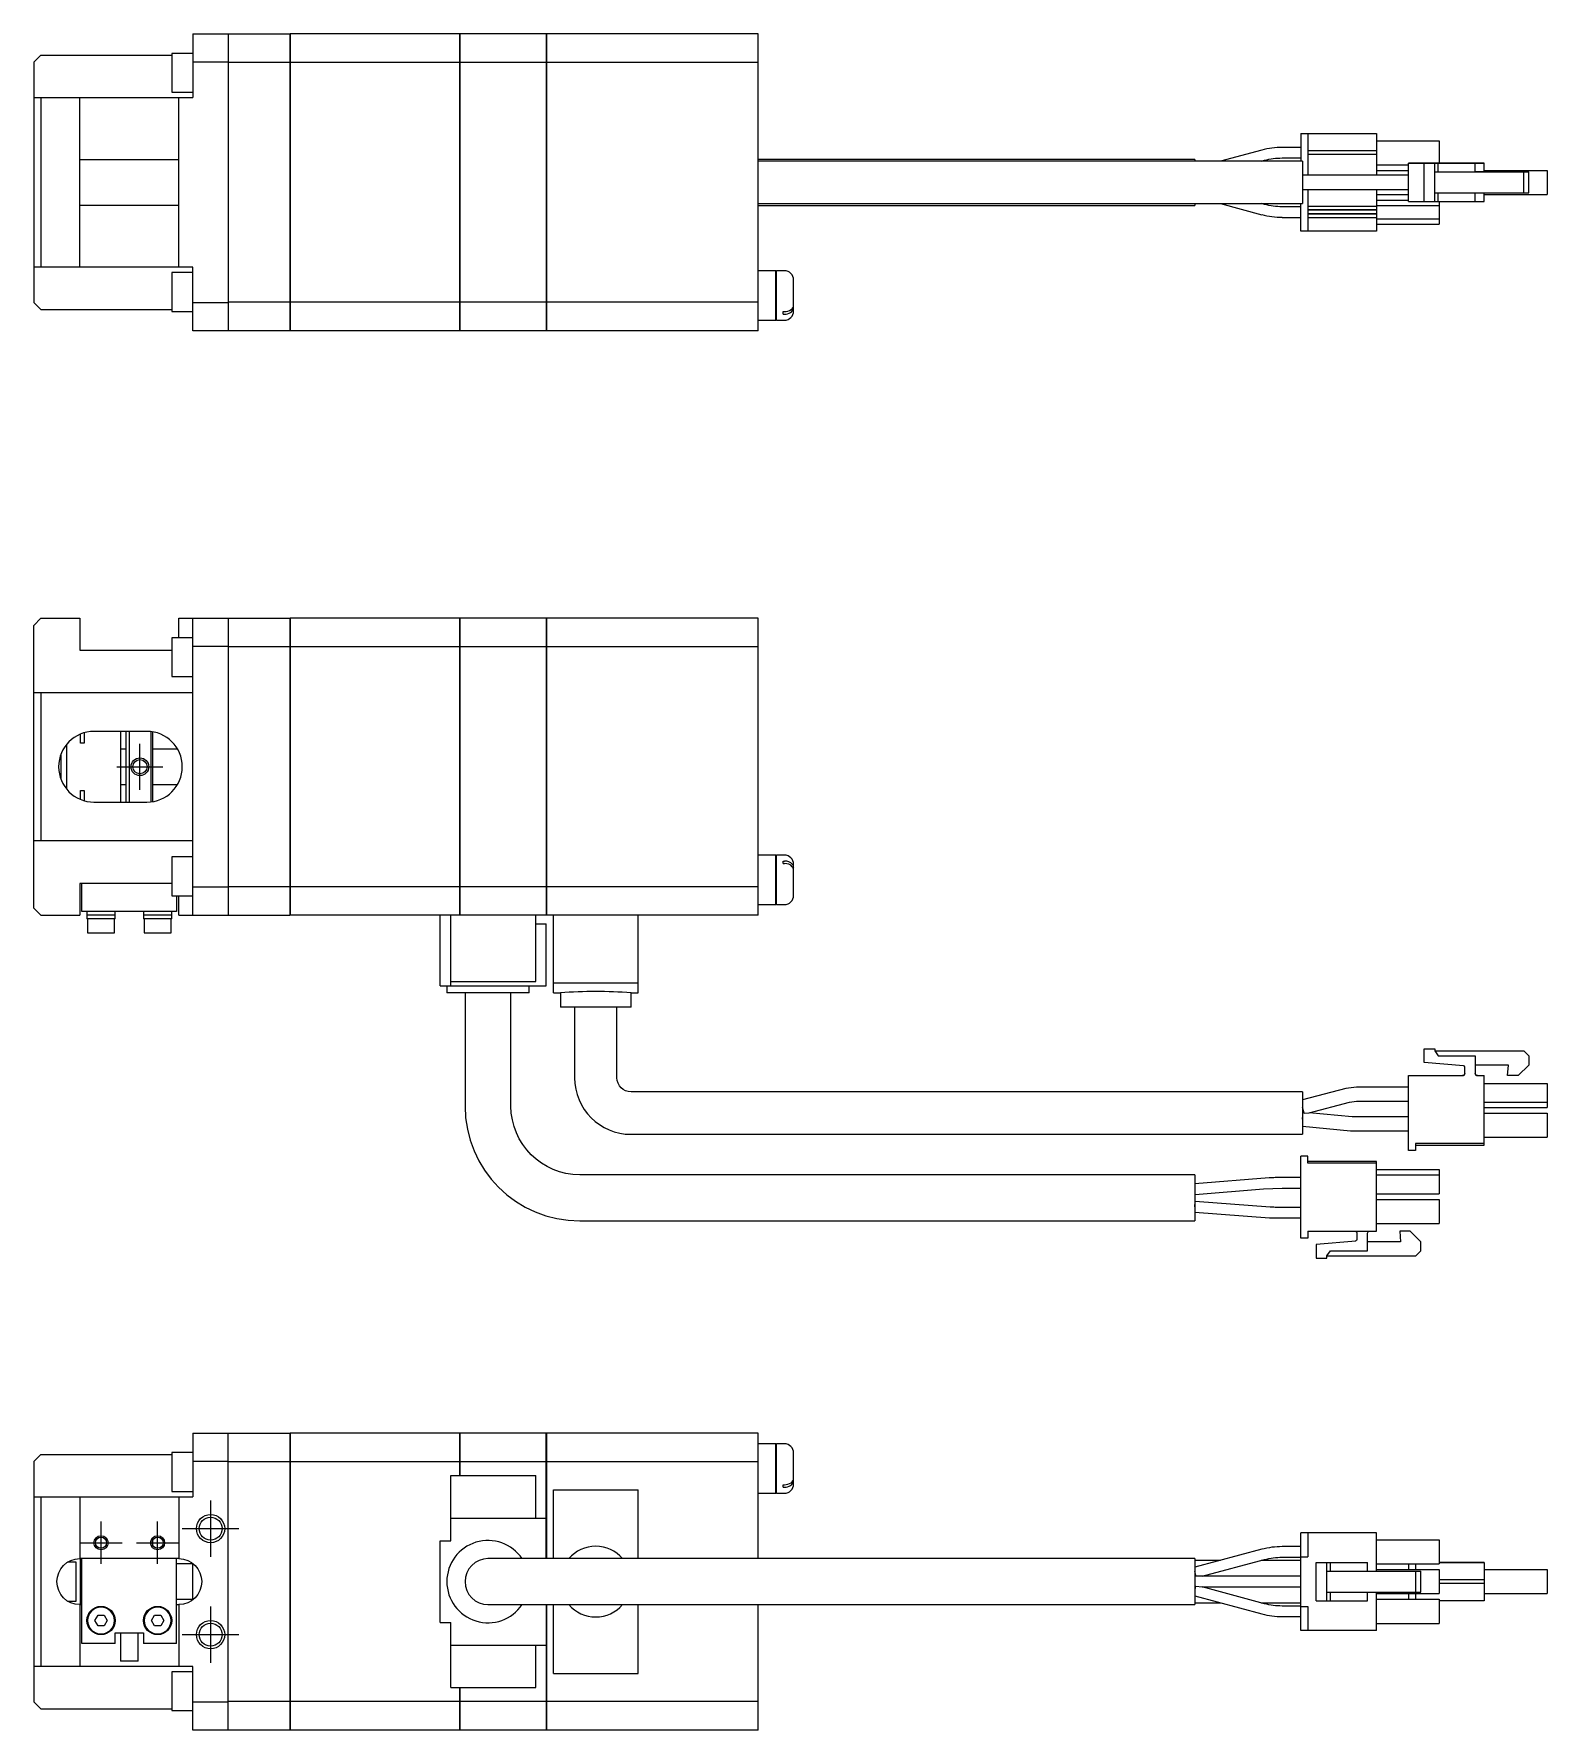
# Model space of a CAD drawing. Extents: x 0 to 883, y -8 to 250.
# Drawn here: x 212.6 to 426.7, y 10 to 250 of the extents above; entities that cross this region are included whole.
import ezdxf

# ---------------------------------------------------------------- set-up
doc = ezdxf.new("R2010")
doc.units = 0
doc.header["$LTSCALE"] = 0.5
doc.linetypes.add('CENTER', pattern=[50.8, 31.75, -6.35, 6.35, -6.35])
for name, color, linetype in [('MSM_CENTER', 1, 'CENTER'), ('MSM_CONTINUOUS', 7, 'CONTINUOUS'), ('MSM_NARROW', 5, 'CONTINUOUS')]:
    doc.layers.add(name, color=color, linetype=linetype)

msp = doc.modelspace()

# ---------------------------------------------------------------- linework, layer by layer
at = {"layer": 'MSM_CENTER'}
for p, q in [((227.59, 143.03), (227.59, 149.53)), ((224.34, 146.28), (230.84, 146.28)), ((237.59, 42.5), (237.59, 34.5)), ((222.09, 33.5), (222.09, 39.5)), ((230.09, 33.5), (230.09, 39.5)), ((233.59, 38.5), (241.59, 38.5)), ((219.09, 36.5), (225.09, 36.5)), ((227.09, 36.5), (233.09, 36.5)), ((237.59, 27.5), (237.59, 19.5)), ((233.59, 23.5), (241.59, 23.5))]:
    msp.add_line(p, q, dxfattribs=at)
at = {"layer": 'MSM_CONTINUOUS'}
for p, q in [((235.09, 249.95), (248.79, 249.95)), ((235.09, 249.95), (235.09, 240.95)), ((240.09, 249.95), (240.09, 207.95)), ((248.79, 249.95), (248.79, 207.95)), ((248.84, 249.9), (248.79, 249.9)), ((272.79, 249.95), (248.84, 249.95)), ((248.84, 249.95), (248.84, 207.95)), ((272.79, 249.95), (272.79, 207.95)), ((272.84, 249.9), (272.79, 249.9)), ((285.09, 249.95), (272.84, 249.95)), ((272.84, 249.95), (272.84, 207.95)), ((285.09, 249.95), (285.09, 207.95)), ((285.14, 249.9), (285.09, 249.9)), ((285.14, 249.95), (285.14, 207.95)), ((315.09, 249.95), (285.14, 249.95)), ((315.09, 207.95), (315.09, 249.95)), ((235.09, 247.2), (232.09, 247.2)), ((232.09, 247.2), (232.09, 241.7)), ((213.59, 246.95), (212.59, 245.95)), ((212.59, 245.95), (212.59, 211.95)), ((213.59, 246.95), (232.09, 246.95)), ((240.09, 245.95), (235.09, 245.95)), ((248.79, 245.92), (240.09, 245.92)), ((248.84, 245.66), (248.79, 245.66)), ((272.79, 245.92), (248.84, 245.92)), ((272.84, 245.66), (272.79, 245.66)), ((285.09, 245.92), (272.84, 245.92)), ((285.14, 245.66), (285.09, 245.66)), ((315.09, 245.92), (285.14, 245.92)), ((212.59, 240.95), (235.09, 240.95)), ((213.59, 240.95), (213.59, 216.95)), ((219.09, 216.95), (219.09, 240.95)), ((232.09, 241.7), (235.09, 241.7)), ((233.09, 216.95), (233.09, 240.95)), ((391.84, 235.85), (391.84, 231.95)), ((391.84, 235.85), (402.54, 235.85)), ((392.84, 235.85), (392.84, 229.95)), ((402.54, 235.85), (402.54, 229.95)), ((386.33, 233.52), (380.47, 231.95)), ((391.84, 233.9), (389.21, 233.9)), ((402.54, 233.4), (392.84, 233.4)), ((402.54, 232.9), (392.84, 232.9)), ((402.54, 234.85), (411.44, 234.85)), ((411.44, 234.85), (411.44, 231.65)), ((233.09, 232.16), (219.09, 232.16)), ((376.84, 232.2), (315.09, 232.2)), ((392.09, 231.95), (315.09, 231.95)), ((376.84, 232.2), (376.84, 231.95)), ((386.26, 231.95), (386.72, 232.07)), ((386.72, 232.07), (386.72, 232.07)), ((389.21, 232.4), (391.84, 232.4)), ((392.09, 231.95), (392.09, 225.95)), ((402.54, 231.45), (407.09, 231.45)), ((402.54, 230.65), (407.09, 230.65)), ((407.09, 226.25), (407.09, 231.65)), ((408.09, 231.65), (407.09, 231.65)), ((407.09, 231.65), (407.09, 231.65)), ((407.09, 231.65), (414.74, 231.65)), ((417.79, 231.65), (408.09, 231.65)), ((414.86, 231.65), (409.29, 231.65)), ((409.29, 226.25), (409.29, 231.65)), ((409.29, 231.65), (410.79, 231.65)), ((410.79, 231.65), (411.29, 231.65)), ((410.79, 226.25), (410.79, 231.65)), ((410.79, 230.45), (423.39, 230.45)), ((410.79, 230.45), (411.29, 230.45)), ((411.29, 230.45), (411.29, 231.65)), ((411.29, 231.65), (416.54, 231.65)), ((411.29, 230.45), (416.54, 230.45)), ((414.74, 231.65), (415.04, 231.65)), ((415.04, 231.65), (414.86, 231.65)), ((416.54, 230.45), (416.54, 231.65)), ((416.54, 231.65), (416.84, 231.65)), ((416.84, 230.45), (416.54, 230.45)), ((421.22, 230.45), (416.54, 230.45)), ((416.84, 231.65), (417.79, 231.65)), ((417.79, 230.45), (417.79, 231.65)), ((417.79, 230.65), (426.69, 230.65)), ((417.79, 230.65), (426.69, 230.65)), ((417.79, 230.65), (426.69, 230.65)), ((422.59, 230.45), (421.09, 230.45)), ((421.09, 230.45), (421.22, 230.45)), ((424.09, 230.45), (422.59, 230.45)), ((423.39, 227.45), (423.39, 230.45)), ((423.39, 230.45), (424.09, 230.45)), ((424.09, 227.45), (424.09, 230.45)), ((426.69, 230.65), (426.69, 227.25)), ((399, 229.95), (392.09, 229.95)), ((398.47, 229.95), (392.09, 229.95)), ((399.73, 229.95), (398.47, 229.95)), ((399.19, 229.95), (399, 229.95)), ((407.09, 229.95), (399.19, 229.95)), ((407.09, 229.95), (399.73, 229.95)), ((219.09, 225.74), (233.09, 225.74)), ((315.09, 225.95), (392.09, 225.95)), ((315.09, 225.7), (376.84, 225.7)), ((376.84, 225.95), (376.84, 225.7)), ((380.47, 225.95), (386.33, 224.38)), ((386.72, 225.83), (386.26, 225.95)), ((391.84, 222.05), (391.84, 225.95)), ((392.09, 227.95), (398.47, 227.95)), ((392.84, 227.95), (392.84, 222.05)), ((398.47, 227.95), (399.73, 227.95)), ((399.73, 227.95), (407.09, 227.95)), ((402.54, 227.95), (402.54, 222.05)), ((402.54, 227.25), (407.09, 227.25)), ((402.54, 226.45), (407.09, 226.45)), ((402.54, 225.7), (411.44, 225.7)), ((407.09, 226.25), (409.29, 226.25)), ((409.29, 226.25), (410.79, 226.25)), ((410.79, 227.45), (423.39, 227.45)), ((410.79, 226.25), (411.29, 226.25)), ((411.29, 226.25), (411.29, 227.45)), ((411.29, 226.25), (416.54, 226.25)), ((411.44, 226.25), (411.44, 223.05)), ((416.54, 226.25), (416.54, 227.45)), ((416.54, 226.25), (416.84, 226.25)), ((416.84, 226.25), (417.79, 226.25)), ((417.79, 226.25), (417.79, 227.45)), ((417.79, 227.25), (426.69, 227.25)), ((423.39, 227.45), (424.09, 227.45)), ((391.84, 225.5), (389.21, 225.5)), ((389.21, 224), (391.84, 224)), ((402.54, 225.55), (392.84, 225.55)), ((402.54, 225.05), (392.84, 225.05)), ((402.54, 225), (392.84, 225)), ((402.54, 224.5), (392.84, 224.5)), ((402.54, 224.45), (392.84, 224.45)), ((402.54, 223.95), (392.84, 223.95)), ((402.54, 223.8), (411.44, 223.8)), ((402.54, 222.05), (391.84, 222.05)), ((402.54, 223.05), (411.44, 223.05)), ((235.09, 216.95), (212.59, 216.95)), ((235.09, 216.2), (232.09, 216.2)), ((232.09, 216.2), (232.09, 210.7)), ((235.09, 207.95), (235.09, 216.95)), ((317.59, 216.45), (315.09, 216.45)), ((317.59, 209.45), (317.59, 216.45)), ((317.64, 216.4), (317.59, 216.4)), ((318.79, 216.45), (317.64, 216.45)), ((317.64, 209.45), (317.64, 216.45)), ((320.09, 210.75), (320.09, 215.15)), ((212.59, 211.95), (213.59, 210.95)), ((235.09, 211.95), (240.09, 211.95)), ((248.79, 211.98), (240.09, 211.98)), ((248.84, 212.24), (248.79, 212.24)), ((272.79, 211.98), (248.84, 211.98)), ((272.84, 212.24), (272.79, 212.24)), ((285.09, 211.98), (272.84, 211.98)), ((285.14, 212.24), (285.09, 212.24)), ((315.09, 211.98), (285.14, 211.98)), ((213.59, 210.95), (232.09, 210.95)), ((232.09, 210.7), (235.09, 210.7)), ((315.09, 209.45), (317.59, 209.45)), ((317.59, 209.5), (317.64, 209.5)), ((317.64, 209.45), (318.79, 209.45)), ((318.59, 210.31), (318.59, 210.66)), ((318.59, 210.66), (318.79, 210.66)), ((318.59, 210.31), (318.79, 210.31)), ((248.79, 207.95), (235.09, 207.95)), ((248.84, 208), (248.79, 208)), ((272.79, 207.95), (248.84, 207.95)), ((272.84, 208), (272.79, 208)), ((285.09, 207.95), (272.84, 207.95)), ((285.14, 208), (285.09, 208)), ((315.09, 207.95), (285.14, 207.95)), ((213.59, 167.28), (212.59, 166.28)), ((212.59, 126.28), (212.59, 166.28)), ((213.59, 167.28), (219.09, 167.28)), ((219.09, 167.28), (219.09, 162.78)), ((233.09, 167.28), (248.79, 167.28)), ((233.09, 164.53), (233.09, 167.28)), ((235.09, 125.28), (235.09, 167.28)), ((240.09, 167.28), (240.09, 125.28)), ((248.79, 167.28), (248.79, 125.28)), ((248.84, 167.23), (248.79, 167.23)), ((248.84, 167.28), (248.84, 125.28)), ((272.79, 167.28), (248.84, 167.28)), ((272.79, 167.28), (272.79, 125.28)), ((272.84, 167.23), (272.79, 167.23)), ((315.09, 167.28), (272.84, 167.28)), ((272.84, 167.28), (272.84, 125.28)), ((285.09, 167.28), (285.09, 125.28)), ((285.14, 167.23), (285.09, 167.23)), ((285.14, 167.28), (285.14, 125.28)), ((315.09, 125.28), (315.09, 167.28)), ((235.09, 164.53), (232.09, 164.53)), ((232.09, 164.53), (232.09, 159.03)), ((240.09, 163.28), (235.09, 163.28)), ((248.79, 163.25), (240.09, 163.25)), ((272.79, 163.25), (248.84, 163.25)), ((285.09, 163.25), (272.84, 163.25)), ((315.09, 163.25), (285.14, 163.25)), ((219.09, 162.78), (232.09, 162.78)), ((248.84, 162.99), (248.79, 162.99)), ((272.84, 162.99), (272.79, 162.99)), ((285.14, 162.99), (285.09, 162.99)), ((232.09, 159.03), (235.09, 159.03)), ((212.59, 156.78), (235.09, 156.78)), ((213.59, 156.78), (213.59, 135.78)), ((228.59, 151.28), (221.09, 151.28)), ((224.89, 141.28), (224.89, 151.28)), ((225.59, 151.28), (225.59, 141.28)), ((226.09, 151.28), (226.09, 141.28)), ((229.19, 141.31), (229.19, 151.24)), ((229.39, 151.21), (229.39, 141.34)), ((217.19, 149.41), (217.19, 143.15)), ((219.19, 149.61), (219.19, 150.9)), ((219.69, 149.63), (219.19, 149.63)), ((219.69, 149.61), (219.19, 149.61)), ((219.69, 151.08), (219.69, 149.61)), ((225.59, 148.78), (224.89, 148.78)), ((232.92, 148.78), (229.39, 148.78)), ((216.39, 147.53), (216.25, 147.53)), ((216.39, 147.98), (216.39, 144.57)), ((216.25, 145.03), (216.39, 145.03)), ((219.19, 142.94), (219.69, 142.94)), ((219.19, 141.65), (219.19, 142.94)), ((219.19, 142.93), (219.69, 142.93)), ((219.69, 142.94), (219.69, 141.48)), ((224.89, 143.78), (225.59, 143.78)), ((229.39, 143.78), (232.92, 143.78)), ((221.09, 141.28), (228.59, 141.28)), ((235.09, 135.78), (212.59, 135.78)), ((235.09, 133.53), (232.09, 133.53)), ((232.09, 133.53), (232.09, 128.03)), ((317.59, 133.78), (315.09, 133.78)), ((317.59, 126.78), (317.59, 133.78)), ((317.64, 133.73), (317.59, 133.73)), ((318.79, 133.78), (317.64, 133.78)), ((317.64, 126.78), (317.64, 133.78)), ((318.59, 132.57), (318.59, 132.92)), ((318.59, 132.92), (318.79, 132.92)), ((318.59, 132.57), (318.79, 132.57)), ((320.09, 128.08), (320.09, 132.48)), ((232.09, 129.78), (219.09, 129.78)), ((219.09, 129.78), (219.09, 125.28)), ((219.39, 125.78), (219.39, 129.78)), ((232.09, 128.03), (235.09, 128.03)), ((232.79, 128.03), (232.79, 125.78)), ((233.09, 125.28), (233.09, 128.03)), ((235.09, 129.28), (240.09, 129.28)), ((248.79, 129.31), (240.09, 129.31)), ((248.84, 129.56), (248.79, 129.56)), ((272.79, 129.31), (248.84, 129.31)), ((272.84, 129.56), (272.79, 129.56)), ((285.09, 129.31), (272.84, 129.31)), ((285.14, 129.56), (285.09, 129.56)), ((315.09, 129.31), (285.14, 129.31)), ((212.59, 126.28), (213.59, 125.28)), ((213.59, 125.28), (219.09, 125.28)), ((232.79, 125.78), (219.39, 125.78)), ((220.09, 125.78), (220.09, 124.78)), ((224.09, 125.28), (220.09, 125.28)), ((224.09, 124.78), (220.09, 124.78)), ((220.19, 124.78), (220.19, 122.78)), ((223.99, 122.78), (223.99, 124.78)), ((224.09, 124.78), (224.09, 125.78)), ((228.09, 125.78), (228.09, 124.78)), ((232.09, 125.28), (228.09, 125.28)), ((232.09, 124.78), (228.09, 124.78)), ((228.19, 124.78), (228.19, 122.78)), ((231.99, 122.78), (231.99, 124.78)), ((232.09, 124.78), (232.09, 125.78)), ((233.09, 125.28), (248.79, 125.28)), ((248.84, 125.33), (248.79, 125.33)), ((285.09, 125.28), (248.84, 125.28)), ((270.09, 115.28), (270.09, 125.28)), ((271.59, 115.28), (271.59, 125.28)), ((272.84, 125.33), (272.79, 125.33)), ((283.59, 115.88), (283.59, 125.28)), ((285.14, 125.33), (285.09, 125.33)), ((315.09, 125.28), (285.14, 125.28)), ((286.09, 114.28), (286.09, 125.28)), ((298.09, 114.28), (298.09, 125.28)), ((315.09, 126.78), (317.59, 126.78)), ((317.59, 126.83), (317.64, 126.83)), ((317.64, 126.78), (318.79, 126.78)), ((220.19, 122.78), (223.99, 122.78)), ((228.19, 122.78), (231.99, 122.78)), ((283.59, 124.08), (285.09, 124.08)), ((285.09, 115.28), (285.09, 124.08)), ((270.09, 115.28), (285.09, 115.28)), ((271.02, 115.28), (271.02, 114.28)), ((271.59, 115.88), (283.59, 115.88)), ((282.66, 114.28), (282.66, 115.28)), ((286.09, 115.71), (298.09, 115.71)), ((282.66, 114.28), (271.02, 114.28)), ((273.59, 114.28), (273.59, 98.28)), ((280.09, 98.28), (280.09, 114.28)), ((286.09, 114.28), (287.09, 114.28)), ((287.09, 114.28), (287.09, 112.28)), ((297.09, 112.28), (297.09, 114.28)), ((297.09, 114.28), (298.09, 114.28)), ((297.09, 112.28), (287.09, 112.28)), ((289.09, 112.28), (289.09, 102.28)), ((295.09, 102.28), (295.09, 112.28)), ((409.29, 106.38), (410.79, 106.38)), ((409.29, 106.38), (410.79, 106.38)), ((409.29, 104.46), (409.29, 106.38)), ((410.79, 106.38), (410.79, 106.08)), ((410.79, 106.08), (423.39, 106.08)), ((410.79, 106.08), (423.39, 106.08)), ((410.79, 106.08), (411.29, 105.38)), ((410.79, 106.08), (411.29, 105.38)), ((423.39, 106.08), (424.09, 105.38)), ((423.39, 106.08), (424.09, 105.38)), ((414.86, 103.98), (409.29, 104.46)), ((411.29, 105.38), (416.54, 105.38)), ((411.29, 105.38), (416.54, 105.38)), ((415.04, 102.88), (415.04, 103.78)), ((416.54, 105.38), (416.54, 102.88)), ((421.22, 104.08), (416.54, 104.08)), ((421.09, 102.58), (421.22, 104.08)), ((421.09, 102.58), (421.22, 104.08)), ((424.09, 104.08), (422.59, 102.58)), ((424.09, 105.38), (424.09, 104.08)), ((399.73, 100.95), (398.22, 100.76)), ((407.09, 100.95), (399.73, 100.95)), ((407.09, 102.58), (414.74, 102.58)), ((407.09, 91.98), (407.09, 102.58)), ((407.09, 102.58), (414.74, 102.58)), ((414.75, 102.58), (414.74, 102.58)), ((416.84, 102.58), (417.79, 102.58)), ((416.84, 102.58), (416.84, 102.58)), ((416.84, 102.58), (417.79, 102.58)), ((417.79, 92.73), (417.79, 102.58)), ((417.79, 101.48), (426.69, 101.48)), ((417.79, 101.48), (426.69, 101.48)), ((422.59, 102.58), (421.09, 102.58)), ((426.69, 101.48), (426.69, 98.08)), ((392.09, 100.28), (297.09, 100.28)), ((398.22, 100.76), (392.09, 99.16)), ((392.09, 100.28), (392.09, 94.28)), ((393.04, 97.34), (398.72, 98.82)), ((398.72, 98.82), (399.73, 98.95)), ((399.73, 98.95), (407.09, 98.95)), ((417.79, 98.83), (426.69, 98.83)), ((392.31, 97.28), (392.09, 98.13)), ((392.09, 96.43), (392.19, 97.42)), ((392.28, 97.41), (392.19, 97.42)), ((392.31, 97.28), (393.04, 97.34)), ((399.09, 96.76), (393.04, 97.34)), ((399.19, 96.75), (399.09, 96.76)), ((407.09, 96.75), (399.19, 96.75)), ((417.79, 98.08), (426.69, 98.08)), ((417.79, 97.28), (426.69, 97.28)), ((417.79, 97.28), (426.69, 97.28)), ((426.69, 97.28), (426.69, 93.88)), ((297.09, 94.28), (392.09, 94.28)), ((392.09, 95.42), (398.9, 94.77)), ((398.9, 94.77), (399.19, 94.75)), ((399.19, 94.75), (407.09, 94.75)), ((417.79, 93.88), (426.69, 93.88)), ((408.09, 91.98), (407.09, 91.98)), ((408.09, 92.98), (408.09, 91.98)), ((417.79, 92.98), (408.09, 92.98)), ((408.09, 92.73), (417.79, 92.73)), ((391.84, 79.58), (391.84, 91.18)), ((392.84, 91.18), (391.84, 91.18)), ((392.84, 90.18), (392.84, 91.18)), ((402.54, 90.43), (392.84, 90.43)), ((402.54, 90.18), (392.84, 90.18)), ((402.54, 80.58), (402.54, 90.43)), ((402.54, 89.28), (411.44, 89.28)), ((411.44, 89.28), (411.44, 85.88)), ((376.84, 88.53), (289.84, 88.53)), ((376.84, 88.53), (376.84, 82.03)), ((387.39, 88.12), (376.84, 87.28)), ((376.9, 85.78), (386.58, 86.55)), ((386.58, 86.55), (389.21, 86.65)), ((391.84, 88.15), (388.24, 88.15)), ((389.21, 86.65), (391.84, 86.65)), ((402.54, 88.53), (411.44, 88.53)), ((376.84, 84.03), (376.9, 84.78)), ((387.53, 83.98), (376.9, 84.78)), ((402.54, 85.88), (411.44, 85.88)), ((402.54, 85.08), (411.44, 85.08)), ((411.44, 85.08), (411.44, 81.68)), ((289.84, 82.03), (376.84, 82.03)), ((376.84, 83.28), (387.41, 82.48)), ((391.84, 83.95), (388.22, 83.95)), ((388.22, 82.45), (391.84, 82.45)), ((402.54, 81.68), (411.44, 81.68)), ((392.84, 79.58), (391.84, 79.58)), ((392.84, 80.58), (392.84, 79.58)), ((392.84, 80.58), (402.54, 80.58)), ((399.79, 80.28), (399.79, 79.38)), ((401.29, 77.78), (401.29, 80.28)), ((405.84, 80.58), (405.97, 79.08)), ((407.34, 80.58), (405.84, 80.58)), ((408.84, 79.08), (407.34, 80.58)), ((399.61, 79.18), (394.04, 78.69)), ((394.04, 78.69), (394.04, 76.78)), ((395.54, 77.08), (396.04, 77.78)), ((395.54, 77.08), (408.14, 77.08)), ((395.54, 76.78), (395.54, 77.08)), ((396.04, 77.78), (401.29, 77.78)), ((405.97, 79.08), (401.29, 79.08)), ((408.14, 77.08), (408.84, 77.78)), ((408.84, 77.78), (408.84, 79.08)), ((394.04, 76.78), (395.54, 76.78)), ((235.09, 52), (248.79, 52)), ((235.09, 52), (235.09, 43)), ((240.09, 10), (240.09, 52)), ((248.79, 52), (248.79, 10)), ((248.84, 51.95), (248.79, 51.95)), ((248.84, 52), (248.84, 10)), ((272.79, 52), (248.84, 52)), ((272.79, 52), (272.79, 46)), ((272.84, 51.95), (272.79, 51.95)), ((285.09, 52), (272.84, 52)), ((272.84, 52), (272.84, 46)), ((285.09, 34.25), (285.09, 52)), ((285.14, 51.95), (285.09, 51.95)), ((285.14, 52), (285.14, 34.25)), ((315.09, 52), (285.14, 52)), ((315.09, 34.25), (315.09, 52)), ((317.59, 50.5), (315.09, 50.5)), ((317.59, 43.5), (317.59, 50.5)), ((317.64, 50.45), (317.59, 50.45)), ((318.79, 50.5), (317.64, 50.5)), ((317.64, 43.5), (317.64, 50.5)), ((213.59, 49), (212.59, 48)), ((212.59, 48), (212.59, 14)), ((213.59, 49), (232.09, 49)), ((235.09, 49.25), (232.09, 49.25)), ((232.09, 49.25), (232.09, 43.75)), ((240.09, 48), (235.09, 48)), ((320.09, 44.8), (320.09, 49.2)), ((248.79, 47.97), (240.09, 47.97)), ((248.84, 47.71), (248.79, 47.71)), ((272.79, 47.97), (248.84, 47.97)), ((271.59, 46), (283.59, 46)), ((271.59, 36.78), (271.59, 46)), ((272.84, 47.71), (272.79, 47.71)), ((285.09, 47.97), (272.84, 47.97)), ((283.59, 40), (283.59, 46)), ((285.14, 47.71), (285.09, 47.71)), ((315.09, 47.97), (285.14, 47.97)), ((232.09, 43.75), (235.09, 43.75)), ((286.09, 44), (298.09, 44)), ((286.09, 34.25), (286.09, 44)), ((298.09, 34.25), (298.09, 44)), ((315.09, 43.5), (317.59, 43.5)), ((317.59, 43.55), (317.64, 43.55)), ((317.64, 43.5), (318.79, 43.5)), ((318.59, 44.35), (318.59, 44.71)), ((318.59, 44.71), (318.79, 44.71)), ((318.59, 44.35), (318.79, 44.35)), ((212.59, 43), (235.09, 43)), ((213.59, 43), (213.59, 19)), ((219.09, 43), (219.09, 34.25)), ((233.09, 43), (233.09, 34.25)), ((271.59, 40), (285.09, 40)), ((229.39, 36.8), (229.38, 36.82)), ((229.39, 36.8), (229.39, 36.15)), ((270.09, 36.78), (271.59, 36.78)), ((270.09, 25.22), (270.09, 36.78)), ((402.54, 37.9), (391.84, 37.9)), ((391.84, 24.1), (391.84, 37.9)), ((392.84, 37.9), (392.84, 34.5)), ((402.54, 32.5), (402.54, 37.9)), ((402.54, 36.9), (411.44, 36.9)), ((411.44, 36.9), (411.44, 33.5)), ((218.59, 33.75), (217.36, 33.75)), ((218.59, 28.25), (218.59, 33.75)), ((233.09, 34.25), (219.09, 34.25)), ((219.19, 27.75), (219.19, 34.25)), ((219.39, 22.25), (219.39, 34.25)), ((232.79, 22.25), (232.79, 34.25)), ((376.84, 34.25), (276.84, 34.25)), ((386.33, 35.57), (376.84, 33.03)), ((376.84, 34.25), (376.84, 27.75)), ((380.47, 34), (376.84, 34)), ((377.87, 31.75), (386.72, 34.12)), ((391.84, 34), (386.26, 34)), ((391.84, 35.95), (389.21, 35.95)), ((389.21, 34.45), (391.84, 34.45)), ((391.84, 34.5), (392.84, 34.5)), ((394.04, 33.7), (401.29, 33.7)), ((394.04, 28.3), (394.04, 33.7)), ((395.54, 28.3), (395.54, 33.7)), ((396.04, 32.5), (396.04, 33.7)), ((401.29, 32.5), (401.29, 33.7)), ((417.79, 33.7), (411.44, 33.7)), ((411.44, 33.7), (416.54, 33.7)), ((414.86, 33.7), (411.44, 33.7)), ((411.44, 33.7), (414.74, 33.7)), ((414.74, 33.7), (415.04, 33.7)), ((415.04, 33.7), (414.86, 33.7)), ((416.54, 33.7), (416.84, 33.7)), ((416.84, 33.7), (417.79, 33.7)), ((417.79, 33.7), (417.79, 28.3)), ((235.09, 33.5), (232.79, 33.5)), ((235.09, 28.44), (235.09, 33.56)), ((391.84, 31.75), (376.84, 31.75)), ((395.54, 32.5), (408.84, 32.5)), ((402.54, 33.5), (411.44, 33.5)), ((402.54, 32.7), (411.44, 32.7)), ((407.09, 33.5), (407.09, 32.7)), ((408.09, 33.5), (408.09, 32.7)), ((408.14, 29.5), (408.14, 32.5)), ((408.84, 29.5), (408.84, 32.5)), ((411.44, 32.7), (411.44, 29.3)), ((417.79, 31.25), (411.44, 31.25)), ((417.79, 32.7), (426.69, 32.7)), ((417.79, 32.7), (426.69, 32.7)), ((417.79, 32.7), (426.69, 32.7)), ((426.69, 32.7), (426.69, 29.3)), ((376.84, 30.25), (376.94, 30.25)), ((376.84, 28.97), (386.33, 26.43)), ((376.98, 30.36), (377.87, 30.25)), ((386.72, 27.88), (377.87, 30.25)), ((377.87, 30.25), (391.84, 30.25)), ((395.54, 29.5), (408.84, 29.5)), ((396.04, 28.3), (396.04, 29.5)), ((401.29, 28.3), (401.29, 29.5)), ((402.54, 24.1), (402.54, 29.5)), ((402.54, 29.3), (411.44, 29.3)), ((407.09, 29.3), (407.09, 28.5)), ((408.09, 29.3), (408.09, 28.5)), ((417.79, 30.75), (411.44, 30.75)), ((417.79, 29.3), (426.69, 29.3)), ((217.36, 28.25), (218.59, 28.25)), ((219.09, 27.75), (219.39, 27.75)), ((219.09, 27.75), (219.09, 19)), ((232.79, 28.5), (235.09, 28.5)), ((232.79, 27.75), (233.09, 27.75)), ((233.09, 27.75), (233.09, 19)), ((276.84, 27.75), (376.84, 27.75)), ((285.09, 27.75), (285.09, 10)), ((285.14, 27.75), (285.14, 10)), ((286.09, 18), (286.09, 27.75)), ((298.09, 18), (298.09, 27.75)), ((315.09, 10), (315.09, 27.75)), ((376.84, 28), (380.47, 28)), ((386.26, 28), (391.84, 28)), ((391.84, 27.55), (389.21, 27.55)), ((391.84, 27.5), (392.84, 27.5)), ((392.84, 27.5), (392.84, 24.1)), ((394.04, 28.3), (401.29, 28.3)), ((402.54, 28.5), (411.44, 28.5)), ((411.44, 28.5), (411.44, 25.1)), ((417.79, 28.3), (411.44, 28.3)), ((221.23, 25.5), (221.66, 26.25)), ((221.66, 24.75), (221.23, 25.5)), ((221.66, 26.25), (222.53, 26.25)), ((222.53, 24.75), (221.66, 24.75)), ((222.53, 26.25), (222.96, 25.5)), ((222.96, 25.5), (222.53, 24.75)), ((229.23, 25.5), (229.66, 26.25)), ((229.66, 24.75), (229.23, 25.5)), ((229.66, 26.25), (230.53, 26.25)), ((230.53, 24.75), (229.66, 24.75)), ((230.53, 26.25), (230.96, 25.5)), ((230.96, 25.5), (230.53, 24.75)), ((270.09, 25.22), (271.59, 25.22)), ((271.59, 16), (271.59, 25.22)), ((389.21, 26.05), (391.84, 26.05)), ((402.54, 24.1), (391.84, 24.1)), ((402.54, 25.1), (411.44, 25.1)), ((224.09, 22.25), (219.39, 22.25)), ((224.09, 22.25), (224.09, 23.75)), ((224.09, 23.75), (228.09, 23.75)), ((224.84, 23.75), (224.84, 19.75)), ((227.34, 19.75), (227.34, 23.75)), ((228.09, 23.75), (228.09, 22.25)), ((232.79, 22.25), (228.09, 22.25)), ((271.59, 22), (285.09, 22)), ((283.59, 16), (283.59, 22)), ((227.34, 19.75), (224.84, 19.75)), ((235.09, 19), (212.59, 19)), ((235.09, 18.25), (232.09, 18.25)), ((232.09, 18.25), (232.09, 12.75)), ((235.09, 10), (235.09, 19)), ((286.09, 18), (298.09, 18)), ((271.59, 16), (283.59, 16)), ((272.79, 16), (272.79, 10)), ((272.84, 16), (272.84, 10)), ((212.59, 14), (213.59, 13)), ((213.59, 13), (232.09, 13)), ((232.09, 12.75), (235.09, 12.75)), ((235.09, 14), (240.09, 14)), ((248.79, 14.03), (240.09, 14.03)), ((248.84, 14.29), (248.79, 14.29)), ((272.79, 14.03), (248.84, 14.03)), ((272.84, 14.29), (272.79, 14.29)), ((285.09, 14.03), (272.84, 14.03)), ((285.14, 14.29), (285.09, 14.29)), ((315.09, 14.03), (285.14, 14.03)), ((248.79, 10), (235.09, 10)), ((248.84, 10.05), (248.79, 10.05)), ((272.79, 10), (248.84, 10)), ((272.84, 10.05), (272.79, 10.05)), ((285.09, 10), (272.84, 10)), ((285.14, 10.05), (285.09, 10.05)), ((315.09, 10), (285.14, 10))]:
    msp.add_line(p, q, dxfattribs=at)
for centre, radius in [((227.59, 146.28), 1.01), ((237.59, 38.5), 1.62), ((222.09, 36.5), 0.783), ((230.09, 36.5), 0.783), ((222.09, 25.5), 2), ((230.09, 25.5), 2), ((237.59, 23.5), 1.62)]:
    msp.add_circle(centre, radius, dxfattribs=at)
at = {"layer": 'MSM_CONTINUOUS', "extrusion": (0, 0, -1)}
for centre in [(-222.09, 25.5), (-230.09, 25.5)]:
    msp.add_circle(centre, 1.9, dxfattribs=at)
at = {"layer": 'MSM_CONTINUOUS'}
for centre, radius, start, end in [((389.21, 222.75), 11.15, 89.9911, 105.0006), ((389.21, 235.16), 11.15, 255.0015, 270.0068), ((318.79, 215.15), 1.3, 0, 90), ((319.2, 211.31), 0.891, 298.7486, 355.0367), ((319.28, 211.62), 0.809, 303.6126, 357.2927), ((318.81, 212.27), 1.61, 269.2584, 304.7863), ((318.79, 210.75), 1.3, 270, 360), ((318.81, 211.97), 1.66, 269.4455, 299.7231), ((221.09, 146.28), 5, 90, 270), ((228.59, 146.28), 5, 270, 90), ((318.79, 132.48), 1.3, 0, 90), ((318.87, 131.52), 1.41, 41.3743, 92.8178), ((318.88, 131.19), 1.39, 42.8199, 93.04), ((319.34, 131.62), 0.754, 5.8166, 41.8939), ((319.34, 131.98), 0.751, 1.7681, 38.8955), ((318.79, 128.08), 1.3, 270, 0), ((292.1, 54.23), 60.26, 90.0102, 94.77), ((292.08, 54.26), 60.23, 85.2289, 89.9909), ((414.84, 103.78), 0.2, 0, 85), ((297.09, 102.28), 8, 180, 270), ((414.74, 102.88), 0.3, 270, 0), ((416.84, 102.88), 0.3, 180, 270), ((416.84, 102.88), 0.3, 180, 270), ((289.84, 98.28), 16.25, 180, 270), ((388.24, 77.4), 10.75, 90, 94.548), ((376.9, 85.86), 0.0795, 220.0018, 268.9849), ((376.9, 84.7), 0.0786, 91.3101, 137.4425), ((388.22, 93.2), 10.75, 265.7108, 270), ((318.79, 49.2), 1.3, 0, 90), ((319.28, 45.67), 0.809, 303.6126, 357.2927), ((318.81, 46.32), 1.61, 269.2584, 304.7863), ((318.79, 44.8), 1.3, 270, 360), ((318.81, 46.02), 1.66, 269.4455, 299.7231), ((319.2, 45.35), 0.891, 298.7486, 355.0367), ((276.84, 31), 5.82, 33.9465, 326.0534), ((292.09, 31), 5, 40.5416, 139.4584), ((276.84, 31), 3.25, 90, 270), ((389.21, 24.8), 11.15, 89.9911, 105.0006), ((368.79, 30.09), 8.4, 11.4234, 16.4297), ((383.29, 33.92), 6.72, 196.3151, 198.8707), ((381.54, 28.65), 4.87, 159.4055, 164.4937), ((292.09, 31), 5, 220.5416, 319.4584), ((389.21, 37.16), 11.11, 255, 270.006)]:
    msp.add_arc(centre, radius, start, end, dxfattribs=at)
at = {"layer": 'MSM_CONTINUOUS', "extrusion": (0, 0, -1)}
for centre, radius, start, end in [((-389.21, 222.75), 9.65, 75.0035, 90.008), ((-389.21, 235.15), 9.65, 269.9899, 284.9986), ((-297.09, 102.28), 2, 270, 0), ((-414.74, 102.88), 0.3, 180, 270), ((-414.74, 102.88), 0.3, 180, 270), ((-416.84, 102.88), 0.3, 270, 0), ((-416.84, 102.88), 0.3, 270, 0), ((-289.84, 98.28), 9.75, 270, 0), ((-388.22, 93.2), 9.25, 270, 274.2892), ((-399.49, 80.28), 0.3, 90, 180), ((-399.59, 79.38), 0.2, 180, 265), ((-401.59, 80.28), 0.3, 0, 90), ((-219.09, 31), 3.25, 270, 90), ((-233.09, 31), 3.25, 90, 270), ((-389.21, 24.8), 9.65, 75.0035, 90.008), ((-389.21, 37.16), 9.61, 269.9909, 285.0002)]:
    msp.add_arc(centre, radius, start, end, dxfattribs=at)
at = {"layer": 'MSM_NARROW'}
for centre, radius in [((227.59, 146.28), 1.25), ((237.59, 38.5), 2), ((222.09, 36.5), 1), ((230.09, 36.5), 1), ((237.59, 23.5), 2)]:
    msp.add_circle(centre, radius, dxfattribs=at)

doc.saveas('drawing.dxf')
